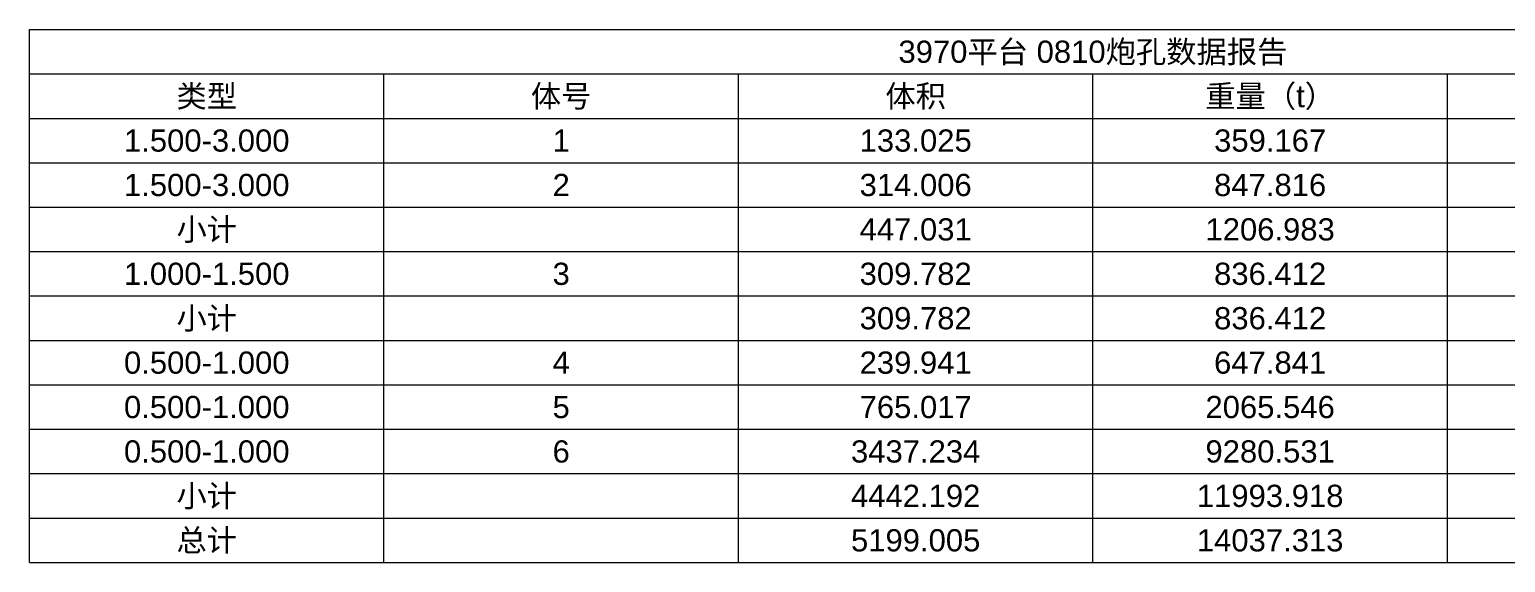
# Model space of a CAD drawing. Header units: inches. Extents: x 469936 to 470059, y 4349694 to 4349779.
# Drawn here: x 469935.8 to 469994.6, y 4349706.7 to 4349728 of the extents above; entities that cross this region are included whole.
import ezdxf
from ezdxf.enums import TextEntityAlignment as Align

# ---------------------------------------------------------------- set-up
doc = ezdxf.new("R2010")
doc.units = ezdxf.units.IN
doc.header["$MEASUREMENT"] = 0
doc.styles.add('3dmine_textStyle_2', font='arial.ttf', dxfattribs={"height": 1})

msp = doc.modelspace()

# ---------------------------------------------------------------- linework, layer by layer
at = {"color": 7, "linetype": 'Continuous', "lineweight": 0, "elevation": 1985.923}
for points in [[(469935.788, 4349726.187), (469935.788, 4349727.958), (470020.597, 4349727.958)], [(469935.788, 4349706.708), (470020.597, 4349706.708), (470020.597, 4349727.958)], [(469935.788, 4349724.416), (469935.788, 4349726.187), (469949.923, 4349726.187)], [(469949.923, 4349724.416), (469949.923, 4349726.187), (469964.058, 4349726.187)], [(469964.058, 4349724.416), (469964.058, 4349726.187), (469978.192, 4349726.187)], [(469978.192, 4349724.416), (469978.192, 4349726.187), (469992.327, 4349726.187)], [(469992.327, 4349724.416), (469992.327, 4349726.187), (470006.462, 4349726.187)], [(469935.788, 4349722.645), (469935.788, 4349724.416), (469949.923, 4349724.416)], [(469949.923, 4349722.645), (469949.923, 4349724.416), (469964.058, 4349724.416)], [(469964.058, 4349722.645), (469964.058, 4349724.416), (469978.192, 4349724.416)], [(469978.192, 4349722.645), (469978.192, 4349724.416), (469992.327, 4349724.416)], [(469992.327, 4349722.645), (469992.327, 4349724.416), (470006.462, 4349724.416)], [(469935.788, 4349720.874), (469935.788, 4349722.645), (469949.923, 4349722.645)], [(469949.923, 4349720.874), (469949.923, 4349722.645), (469964.058, 4349722.645)], [(469964.058, 4349720.874), (469964.058, 4349722.645), (469978.192, 4349722.645)], [(469978.192, 4349720.874), (469978.192, 4349722.645), (469992.327, 4349722.645)], [(469992.327, 4349720.874), (469992.327, 4349722.645), (470006.462, 4349722.645)], [(469935.788, 4349719.104), (469935.788, 4349720.874), (469949.923, 4349720.874)], [(469949.923, 4349719.104), (469949.923, 4349720.874), (469964.058, 4349720.874)], [(469964.058, 4349719.104), (469964.058, 4349720.874), (469978.192, 4349720.874)], [(469978.192, 4349719.104), (469978.192, 4349720.874), (469992.327, 4349720.874)], [(469992.327, 4349719.104), (469992.327, 4349720.874), (470006.462, 4349720.874)], [(469935.788, 4349717.333), (469935.788, 4349719.104), (469949.923, 4349719.104)], [(469949.923, 4349717.333), (469949.923, 4349719.104), (469964.058, 4349719.104)], [(469964.058, 4349717.333), (469964.058, 4349719.104), (469978.192, 4349719.104)], [(469978.192, 4349717.333), (469978.192, 4349719.104), (469992.327, 4349719.104)], [(469992.327, 4349717.333), (469992.327, 4349719.104), (470006.462, 4349719.104)], [(469935.788, 4349715.562), (469935.788, 4349717.333), (469949.923, 4349717.333)], [(469949.923, 4349715.562), (469949.923, 4349717.333), (469964.058, 4349717.333)], [(469964.058, 4349715.562), (469964.058, 4349717.333), (469978.192, 4349717.333)], [(469978.192, 4349715.562), (469978.192, 4349717.333), (469992.327, 4349717.333)], [(469992.327, 4349715.562), (469992.327, 4349717.333), (470006.462, 4349717.333)], [(469935.788, 4349713.791), (469935.788, 4349715.562), (469949.923, 4349715.562)], [(469949.923, 4349713.791), (469949.923, 4349715.562), (469964.058, 4349715.562)], [(469964.058, 4349713.791), (469964.058, 4349715.562), (469978.192, 4349715.562)], [(469978.192, 4349713.791), (469978.192, 4349715.562), (469992.327, 4349715.562)], [(469992.327, 4349713.791), (469992.327, 4349715.562), (470006.462, 4349715.562)], [(469935.788, 4349712.02), (469935.788, 4349713.791), (469949.923, 4349713.791)], [(469949.923, 4349712.02), (469949.923, 4349713.791), (469964.058, 4349713.791)], [(469964.058, 4349712.02), (469964.058, 4349713.791), (469978.192, 4349713.791)], [(469978.192, 4349712.02), (469978.192, 4349713.791), (469992.327, 4349713.791)], [(469992.327, 4349712.02), (469992.327, 4349713.791), (470006.462, 4349713.791)], [(469935.788, 4349710.25), (469935.788, 4349712.02), (469949.923, 4349712.02)], [(469949.923, 4349710.25), (469949.923, 4349712.02), (469964.058, 4349712.02)], [(469964.058, 4349710.25), (469964.058, 4349712.02), (469978.192, 4349712.02)], [(469978.192, 4349710.25), (469978.192, 4349712.02), (469992.327, 4349712.02)], [(469992.327, 4349710.25), (469992.327, 4349712.02), (470006.462, 4349712.02)], [(469935.788, 4349708.479), (469935.788, 4349710.25), (469949.923, 4349710.25)], [(469949.923, 4349708.479), (469949.923, 4349710.25), (469964.058, 4349710.25)], [(469964.058, 4349708.479), (469964.058, 4349710.25), (469978.192, 4349710.25)], [(469978.192, 4349708.479), (469978.192, 4349710.25), (469992.327, 4349710.25)], [(469992.327, 4349708.479), (469992.327, 4349710.25), (470006.462, 4349710.25)], [(469935.788, 4349706.708), (469935.788, 4349708.479), (469949.923, 4349708.479)], [(469949.923, 4349706.708), (469949.923, 4349708.479), (469964.058, 4349708.479)], [(469964.058, 4349706.708), (469964.058, 4349708.479), (469978.192, 4349708.479)], [(469978.192, 4349706.708), (469978.192, 4349708.479), (469992.327, 4349708.479)], [(469992.327, 4349706.708), (469992.327, 4349708.479), (470006.462, 4349708.479)]]:
    msp.add_lwpolyline(points, dxfattribs=at)

# ---------------------------------------------------------------- texts
at = {"color": 7, "linetype": 'Continuous', "lineweight": 0, "style": '3dmine_textStyle_2'}
for s, height, p in [('3970平台 0810炮孔数据报告', 0.8854, (469978.192, 4349727.072, 1985.923)), ('类型', 0.8854, (469942.856, 4349725.301, 1985.923)), ('体号', 0.8854, (469956.99, 4349725.301, 1985.923)), ('体积', 0.8854, (469971.125, 4349725.301, 1985.923)), ('重量（t）', 0.8854, (469985.26, 4349725.301, 1985.923)), ('1.500-3.000', 0.8854, (469942.856, 4349723.531, 1985.923)), ('1', 0.885, (469956.99, 4349723.531, 1985.923)), ('133.025', 0.8854, (469971.125, 4349723.531, 1985.923)), ('359.167', 0.8854, (469985.26, 4349723.531, 1985.923)), ('1.500-3.000', 0.8854, (469942.856, 4349721.76, 1985.923)), ('2', 0.885, (469956.99, 4349721.76, 1985.923)), ('314.006', 0.8854, (469971.125, 4349721.76, 1985.923)), ('847.816', 0.8854, (469985.26, 4349721.76, 1985.923)), ('小计', 0.8854, (469942.856, 4349719.989, 1985.923)), ('447.031', 0.8854, (469971.125, 4349719.989, 1985.923)), ('1206.983', 0.8854, (469985.26, 4349719.989, 1985.923)), ('1.000-1.500', 0.8854, (469942.856, 4349718.218, 1985.923)), ('3', 0.885, (469956.99, 4349718.218, 1985.923)), ('309.782', 0.8854, (469971.125, 4349718.218, 1985.923)), ('836.412', 0.8854, (469985.26, 4349718.218, 1985.923)), ('小计', 0.8854, (469942.856, 4349716.447, 1985.923)), ('309.782', 0.8854, (469971.125, 4349716.447, 1985.923)), ('836.412', 0.8854, (469985.26, 4349716.447, 1985.923)), ('0.500-1.000', 0.8854, (469942.856, 4349714.677, 1985.923)), ('4', 0.885, (469956.99, 4349714.677, 1985.923)), ('239.941', 0.8854, (469971.125, 4349714.677, 1985.923)), ('647.841', 0.8854, (469985.26, 4349714.677, 1985.923)), ('0.500-1.000', 0.8854, (469942.856, 4349712.906, 1985.923)), ('5', 0.885, (469956.99, 4349712.906, 1985.923)), ('765.017', 0.8854, (469971.125, 4349712.906, 1985.923)), ('2065.546', 0.8854, (469985.26, 4349712.906, 1985.923)), ('0.500-1.000', 0.8854, (469942.856, 4349711.135, 1985.923)), ('6', 0.885, (469956.99, 4349711.135, 1985.923)), ('3437.234', 0.8854, (469971.125, 4349711.135, 1985.923)), ('9280.531', 0.8854, (469985.26, 4349711.135, 1985.923)), ('小计', 0.8854, (469942.856, 4349709.364, 1985.923)), ('4442.192', 0.8854, (469971.125, 4349709.364, 1985.923)), ('11993.918', 0.8854, (469985.26, 4349709.364, 1985.923)), ('总计', 0.8854, (469942.856, 4349707.593, 1985.923)), ('5199.005', 0.8854, (469971.125, 4349707.593, 1985.923)), ('14037.313', 0.8854, (469985.26, 4349707.593, 1985.923))]:
    msp.add_text(s, height=height, dxfattribs=at).set_placement(p, align=Align.MIDDLE_CENTER)

doc.saveas('drawing.dxf')
